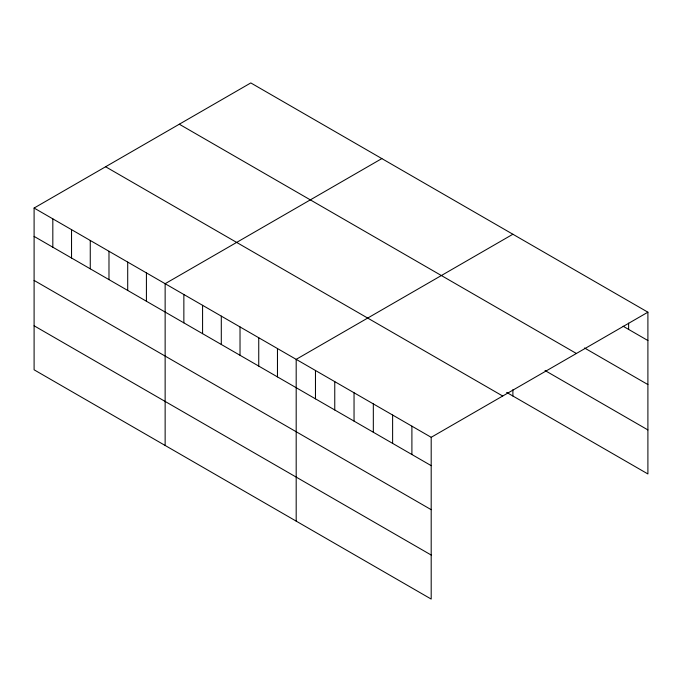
<?xml version="1.0" encoding="UTF-8"?>
<svg xmlns="http://www.w3.org/2000/svg" width="682" height="682" viewBox="0 0 682 682"><rect width="100%" height="100%" fill="white"/><g stroke="black" fill="none" stroke-linecap="round" stroke-linejoin="round"><path stroke-width="1.02" d="M34.1 208.044L431.195 437.307L431.195 599.069L34.1 369.806L34.1 208.044L250.805 82.931L647.9 312.194L647.9 473.956L506.649 392.406M381.852 158.582L165.138 283.703L165.138 445.465M512.89 234.241L296.184 359.354L296.184 521.125M431.195 437.307L647.9 312.194M623.101 326.226L647.9 340.54M584.525 347.982L647.9 384.563M179.298 124.218L576.384 353.481M545.037 370.539L647.9 429.924M105.616 166.758L502.702 396.02M34.1 236.398L431.195 465.653M34.1 280.421L431.195 509.684M34.1 325.783L431.195 555.046M628.616 323.106L628.616 329.406M512.89 389.72L512.89 396.003M411.902 426.173L411.902 454.519M392.619 415.031L392.619 443.385M373.327 403.897L373.327 432.252M354.043 392.764L354.043 421.109M334.76 381.63L334.76 409.976M315.468 370.488L315.468 398.842M277.463 348.545L277.463 376.899M258.742 337.743L258.742 366.089M240.021 326.934L240.021 355.279M221.3 316.124L221.3 344.47M202.58 305.314L202.58 333.668M183.859 294.505L183.859 322.859M146.417 272.894L146.417 301.239M127.705 262.084L127.705 290.438M108.984 251.274L108.984 279.629M90.263 240.473L90.263 268.819M71.542 229.663L71.542 258.009M52.821 218.854L52.821 247.199"/></g></svg>
